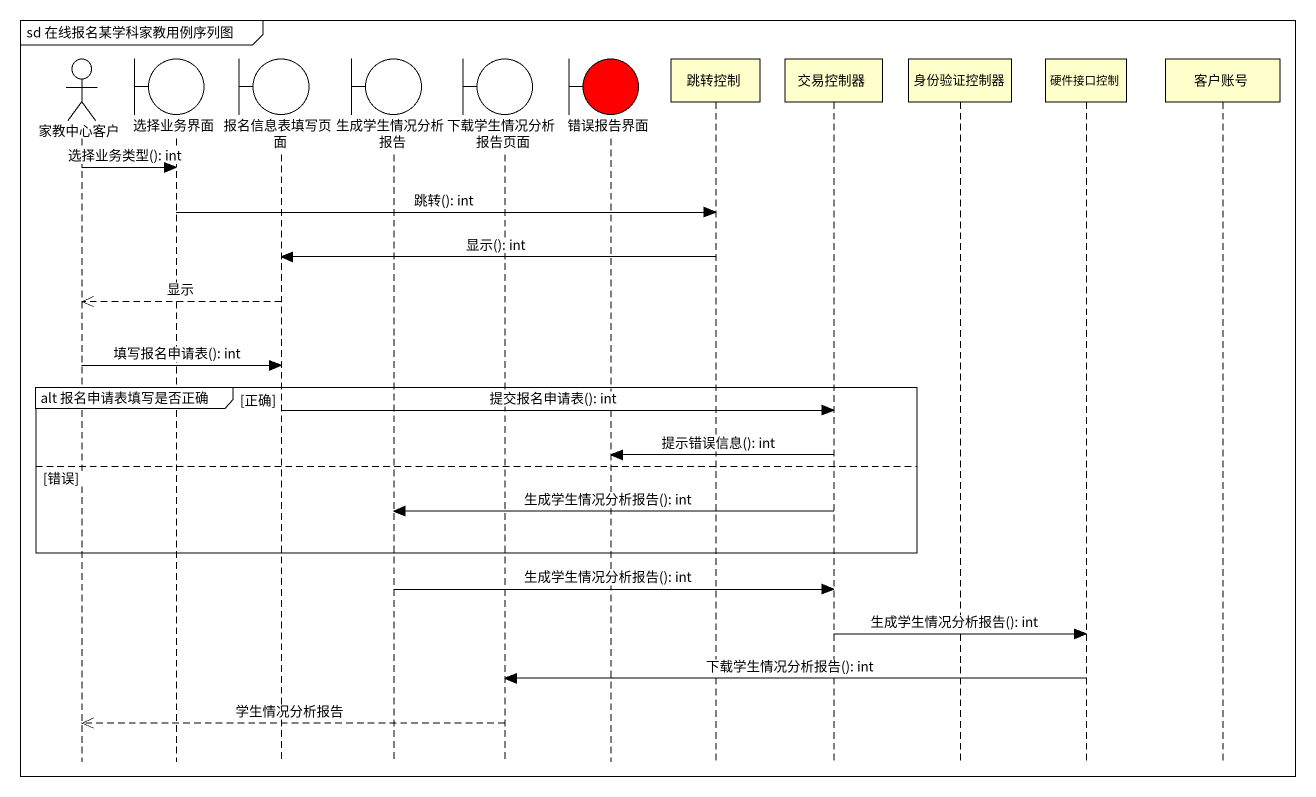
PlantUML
@startuml
mainframe sd 在线报名某学科家教用例序列图
hide footbox
actor 家教中心客户
boundary 选择业务界面
boundary 报名信息表填写页面
boundary 生成学生情况分析报告
boundary 下载学生情况分析报告页面
boundary 错误报告界面 #FF0000
participant 跳转控制
participant 交易控制器
participant 身份验证控制器
participant 硬件接口控制
participant 客户账号

家教中心客户 -> 选择业务界面 : 选择业务类型(): int
选择业务界面 -> 跳转控制 : 跳转(): int
跳转控制 -> 报名信息表填写页面 : 显示(): int
报名信息表填写页面 -->> 家教中心客户 : 显示
家教中心客户 -> 报名信息表填写页面 : 填写报名申请表(): int
group alt 报名申请表填写是否正确 [正确]
  报名信息表填写页面 -> 交易控制器 : 提交报名申请表(): int
  交易控制器 -> 错误报告界面 : 提示错误信息(): int
else 错误
  交易控制器 -> 生成学生情况分析报告 : 生成学生情况分析报告(): int
end
生成学生情况分析报告 -> 交易控制器 : 生成学生情况分析报告(): int
交易控制器 -> 硬件接口控制 : 生成学生情况分析报告(): int
硬件接口控制 -> 下载学生情况分析报告页面 : 下载学生情况分析报告(): int
下载学生情况分析报告页面 -->> 家教中心客户 : 学生情况分析报告
@enduml
